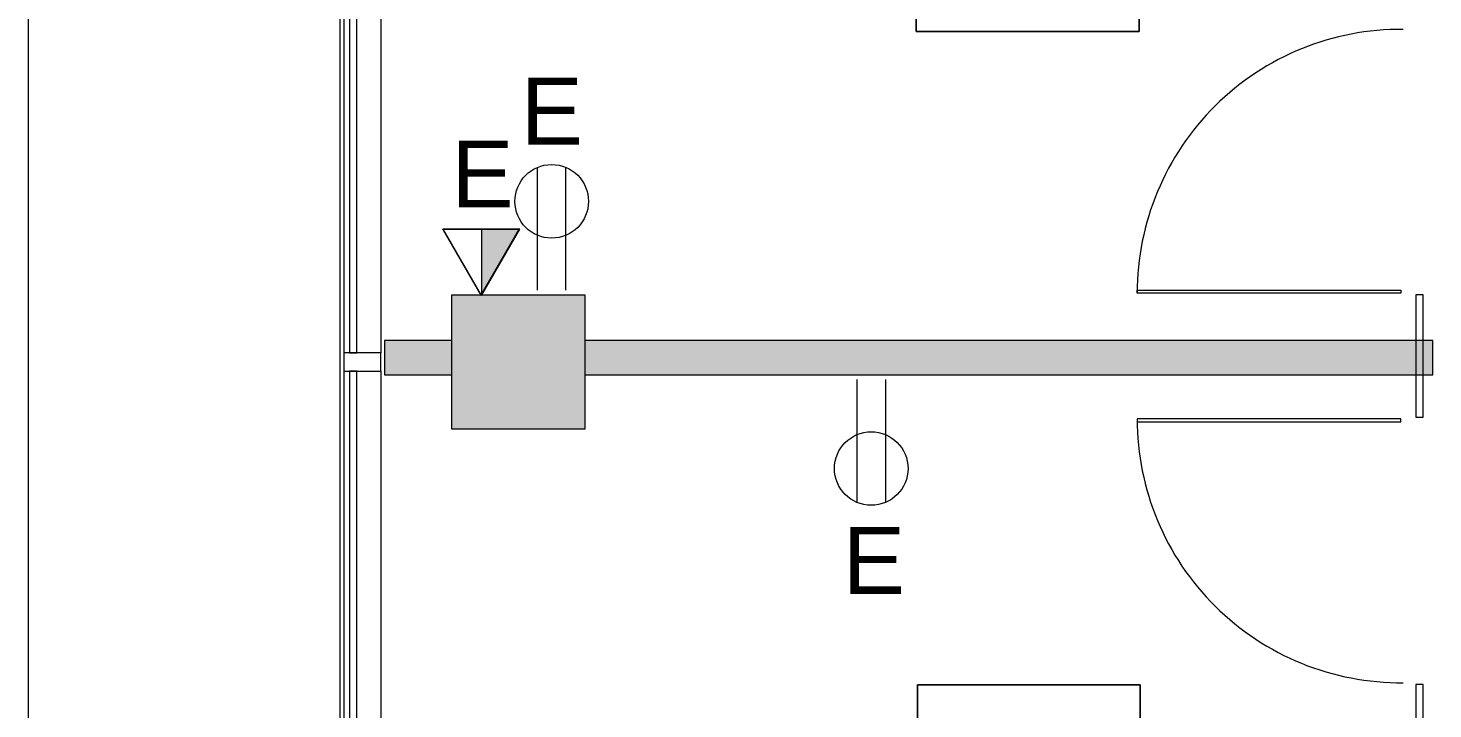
# Model space of a CAD drawing. Header units: inches. Extents: x -326 to 986, y -79 to 1436.
# Drawn here: x -272.6 to -83.5, y 419.8 to 511.5 of the extents above; entities that cross this region are included whole.
import ezdxf

# ---------------------------------------------------------------- set-up
doc = ezdxf.new("R2010")
doc.units = ezdxf.units.IN
doc.header["$LTSCALE"] = 48
doc.header["$MEASUREMENT"] = 0
for name, color, linetype, lineweight in [('A-ANNO-NOTE', 4, 'Continuous', 13), ('A-DOOR', 8, 'Continuous', 13), ('A-GENM', 8, 'Continuous', 9), ('A-GLAZ-CURT', 8, 'Continuous', 9), ('A-GLAZ-CWMG', 8, 'Continuous', 9), ('A-WALL', 8, 'Continuous', 13), ('A-WALL-PATT', 8, 'Continuous', 13), ('I-FURN', 47, 'Continuous', 9), ('S-COLS', 8, 'Continuous', 13)]:
    doc.layers.add(name, color=color, linetype=linetype, lineweight=lineweight)
doc.styles.add('Swis721 Lt BT', font='swissl.ttf', dxfattribs={"height": 9})

# ---------------------------------------------------------------- blocks, each defined once
blk = doc.blocks.new('Concrete-Square-Column - 18 x 18-6977650-Level XX  POWER _ SIGNAL NEW')
at = {"layer": 'S-COLS'}
blk.add_hatch(color=256, dxfattribs=at).paths.add_polyline_path([(-3.86, -9), (9, -9), (9, 9), (-9, 9), (-9, -9)], flags=0)
for p, q in [((9, 9), (-9, 9)), ((-9, 9), (-9, -9)), ((9, -9), (9, 9)), ((-9, -9), (9, -9))]:
    blk.add_line(p, q, dxfattribs=at)
blk = doc.blocks.new('System Panel - Glazed - Offset-8500634-Level XX  POWER _ SIGNAL NEW')
at = {"layer": 'A-GLAZ-CURT'}
for p, q in [((28.75, 1.75), (-28.75, 1.75)), ((-28.75, 1.75), (-28.75, 0.75)), ((-28.75, 0.75), (28.75, 0.75)), ((28.75, 0.75), (28.75, 1.75))]:
    blk.add_line(p, q, dxfattribs=at)
blk = doc.blocks.new('Rectangular Mullion - 2_5_ x 5_ rectangular-V7-Level XX  POWER _ SIGNAL NEW')
at = {"layer": 'A-GLAZ-CWMG'}
for p, q in [((496.64, -13.97), (554.14, -13.97)), ((496.64, -18.97), (554.14, -18.97))]:
    blk.add_line(p, q, dxfattribs=at)
blk = doc.blocks.new('Rectangular Mullion - 2_5_ x 5_ rectangular-8463284-Level XX  POWER _ SIGNAL NEW')
at = {"layer": 'A-GLAZ-CWMG'}
for p, q in [((-1.25, 2.5), (1.25, 2.5)), ((-1.25, -2.5), (-1.25, 2.5)), ((1.25, 2.5), (1.25, -2.5)), ((1.25, -2.5), (-1.25, -2.5))]:
    blk.add_line(p, q, dxfattribs=at)
blk = doc.blocks.new('CW-Single Glass Door - Full Rail - Long Pull-8641691-Level XX  POWER _ SIGNAL NEW')
at = {"layer": 'A-DOOR'}
for p, q in [((-17.75, 36.75), (-17.375, 36.75)), ((-17.75, 1.25), (-17.75, 36.75)), ((-17.375, 36.75), (-17.375, 1.25)), ((-17.375, 1.25), (-17.75, 1.25))]:
    blk.add_line(p, q, dxfattribs=at)
blk.add_arc((-17.75, 1.25), 35.5, 359.5, 90, dxfattribs=at)
blk = doc.blocks.new('System Panel - Glazed - Offset-8643973-Level XX  POWER _ SIGNAL NEW')
at = {"layer": 'A-GLAZ-CURT'}
for p, q in [((17.82, 1.75), (-17.82, 1.75)), ((-17.82, 1.75), (-17.82, 0.75)), ((-17.82, 0.75), (17.82, 0.75)), ((17.82, 0.75), (17.82, 1.75))]:
    blk.add_line(p, q, dxfattribs=at)
blk = doc.blocks.new('CW-Single Glass Door - Full Rail - Long Pull-8641682-Level XX  POWER _ SIGNAL NEW')
at = {"layer": 'A-DOOR'}
for p, q in [((-17.375, -1.25), (-17.75, -1.25)), ((-17.75, -1.25), (-17.75, -36.75)), ((-17.375, -36.75), (-17.375, -1.25)), ((-17.75, -36.75), (-17.375, -36.75))]:
    blk.add_line(p, q, dxfattribs=at)
blk.add_arc((-17.75, -1.25), 35.5, 270, 0.5, dxfattribs=at)
blk = doc.blocks.new('System Panel - Glazed - Offset-8644009-Level XX  POWER _ SIGNAL NEW')
at = {"layer": 'A-GLAZ-CURT'}
for p, q in [((8.22, 1.75), (-8.22, 1.75)), ((-8.22, 1.75), (-8.22, 0.75)), ((-8.22, 0.75), (8.22, 0.75)), ((8.22, 0.75), (8.22, 1.75))]:
    blk.add_line(p, q, dxfattribs=at)
blk = doc.blocks.new('Furniture 5 - Furniture 2-8662425-Level XX  POWER _ SIGNAL NEW')
at = {"layer": 'I-FURN'}
for p, q in [((-225.03, 584.15), (-225.03, 559.93)), ((-121.86, 584.15), (-225.03, 584.15)), ((-225.03, 584.15), (-121.86, 584.15)), ((-225.03, 559.93), (-225.03, 584.15)), ((-121.86, 568.15), (-121.86, 584.15)), ((-121.86, 584.15), (-121.86, 568.15)), ((-123.03, 510.99), (-123.03, 568.15)), ((-123.03, 568.15), (-121.86, 568.15)), ((-121.86, 568.15), (-123.03, 568.15)), ((-123.03, 568.15), (-123.03, 510.99)), ((-225.03, 559.93), (-153.03, 559.93)), ((-153.03, 559.93), (-225.03, 559.93)), ((-153.03, 559.93), (-153.03, 510.99)), ((-153.03, 510.99), (-153.03, 559.93)), ((-153.03, 510.99), (-123.03, 510.99)), ((-123.03, 510.99), (-153.03, 510.99))]:
    blk.add_line(p, q, dxfattribs=at)
blk = doc.blocks.new('Furniture 8 - Furniture 2-8662529-Level XX  POWER _ SIGNAL NEW')
at = {"layer": 'I-FURN'}
for p, q in [((-122.89, 423.08), (-152.89, 423.08)), ((-152.89, 423.08), (-152.89, 374.15)), ((-152.89, 374.15), (-152.89, 423.08)), ((-152.89, 423.08), (-122.89, 423.08)), ((-122.89, 365.93), (-122.89, 423.08)), ((-122.89, 423.08), (-122.89, 365.93)), ((-152.89, 374.15), (-224.89, 374.15)), ((-224.89, 374.15), (-224.89, 349.93)), ((-224.89, 349.93), (-224.89, 374.15)), ((-224.89, 374.15), (-152.89, 374.15)), ((-121.71, 365.93), (-122.89, 365.93)), ((-122.89, 365.93), (-121.71, 365.93)), ((-121.71, 350.12), (-121.71, 365.93)), ((-121.71, 365.93), (-121.71, 350.12)), ((-224.89, 349.93), (-224.61, 349.93)), ((-224.61, 349.93), (-224.89, 349.93))]:
    blk.add_line(p, q, dxfattribs=at)
blk = doc.blocks.new('Generic Models 1 - Generic Models 5-8667745-Level XX  POWER _ SIGNAL NEW')
at = {"layer": 'A-GENM'}
for p, q in [((2473.15, 797.5), (2473.15, -428.5)), ((2515.15, -386.5), (2515.15, 755.58))]:
    blk.add_line(p, q, dxfattribs=at)

msp = doc.modelspace()

# ---------------------------------------------------------------- hatches: boundary and pattern name
at = {"layer": 'A-ANNO-NOTE'}
msp.add_hatch(color=256, dxfattribs=at).paths.add_polyline_path([(-211.57, 475.47), (-206.41, 484.4), (-211.57, 484.4)], flags=0)
at = {"layer": 'A-WALL-PATT'}
h = msp.add_hatch(color=256, dxfattribs=at)
h.paths.add_polyline_path([(-114.68, 464.81), (-83.48, 464.81), (-83.48, 469.43), (-197.61, 469.43), (-197.61, 464.81), (-123.03, 464.81)], flags=0)
h.paths.add_polyline_path([(-224.61, 464.81), (-215.61, 464.81), (-215.61, 469.43), (-224.61, 469.43)], flags=0)

# ---------------------------------------------------------------- linework, layer by layer
at = {"layer": 'A-ANNO-NOTE'}
for p, q in [((-204.03, 476.19), (-204.03, 492.71)), ((-204.03, 476.19), (-204.03, 492.71)), ((-200.2, 476.19), (-200.2, 492.71)), ((-211.61, 475.53), (-216.77, 484.47)), ((-216.77, 484.47), (-206.45, 484.47)), ((-211.57, 475.47), (-216.73, 484.4)), ((-216.73, 484.4), (-206.41, 484.4)), ((-211.61, 475.53), (-206.45, 484.47)), ((-211.57, 475.47), (-206.41, 484.4)), ((-206.41, 484.4), (-211.57, 484.4)), ((-211.57, 484.4), (-211.57, 475.47)), ((-211.57, 475.47), (-206.41, 484.4)), ((-208.61, 475.53), (-214.61, 475.53)), ((-161.02, 464.15), (-161.02, 447.63)), ((-157.19, 464.15), (-157.19, 447.63)), ((-157.19, 464.15), (-157.19, 447.63))]:
    msp.add_line(p, q, dxfattribs=at)
for centre in [(-202.12, 488.15), (-159.1, 452.19)]:
    msp.add_circle(centre, 4.95, dxfattribs=at)
at = {"layer": 'A-WALL'}
for p, q in [((-215.61, 469.43), (-224.61, 469.43)), ((-224.61, 469.43), (-224.61, 464.81)), ((-83.48, 469.43), (-197.61, 469.43)), ((-83.48, 464.81), (-83.48, 469.43)), ((-224.61, 464.81), (-215.61, 464.81)), ((-197.61, 464.81), (-83.48, 464.81))]:
    msp.add_line(p, q, dxfattribs=at)

# ---------------------------------------------------------------- block references
at = {"layer": 'A-DOOR'}
for name, p, rotation in [('CW-Single Glass Door - Full Rail - Long Pull-8641691-Level XX  POWER _ SIGNAL NEW', (-86.55, 493.55), 89.99999999999993), ('CW-Single Glass Door - Full Rail - Long Pull-8641682-Level XX  POWER _ SIGNAL NEW', (-86.55, 441.11), 269.9999999999999)]:
    msp.add_blockref(name, p, dxfattribs=dict(at, rotation=rotation))
at = {"layer": 'A-GENM'}
msp.add_blockref('Generic Models 1 - Generic Models 5-8667745-Level XX  POWER _ SIGNAL NEW', (-2745.76, 367.03), dxfattribs=at)
at = {"layer": 'A-GLAZ-CURT'}
for name, p, rotation in [('System Panel - Glazed - Offset-8500634-Level XX  POWER _ SIGNAL NEW', (-227.61, 496.53), 89.99999999999993), ('System Panel - Glazed - Offset-8644009-Level XX  POWER _ SIGNAL NEW', (-86.55, 467.33), 269.9999999999999), ('System Panel - Glazed - Offset-8500634-Level XX  POWER _ SIGNAL NEW', (-227.61, 436.53), 89.99999999999993), ('System Panel - Glazed - Offset-8643973-Level XX  POWER _ SIGNAL NEW', (-86.55, 405.29), 269.9999999999999)]:
    msp.add_blockref(name, p, dxfattribs=dict(at, rotation=rotation))
at = {"layer": 'A-GLAZ-CWMG', "rotation": 270.0000000000001}
for p in [(-211.14, 1021.92), (-211.14, 961.92)]:
    msp.add_blockref('Rectangular Mullion - 2_5_ x 5_ rectangular-V7-Level XX  POWER _ SIGNAL NEW', p, dxfattribs=at)
at = {"layer": 'A-GLAZ-CWMG', "extrusion": (0, 0, -1), "rotation": 90.00000000000007}
msp.add_blockref('Rectangular Mullion - 2_5_ x 5_ rectangular-8463284-Level XX  POWER _ SIGNAL NEW', (227.61, 466.53), dxfattribs=at)
at = {"layer": 'I-FURN'}
for name in ['Furniture 5 - Furniture 2-8662425-Level XX  POWER _ SIGNAL NEW', 'Furniture 8 - Furniture 2-8662529-Level XX  POWER _ SIGNAL NEW']:
    msp.add_blockref(name, (0, 0), dxfattribs=at)
at = {"layer": 'S-COLS'}
msp.add_blockref('Concrete-Square-Column - 18 x 18-6977650-Level XX  POWER _ SIGNAL NEW', (-206.61, 466.53), dxfattribs=at)

# ---------------------------------------------------------------- texts
at = {"layer": 'A-ANNO-NOTE', "char_height": 9, "width": 9.393, "attachment_point": 1, "style": 'Swis721 Lt BT'}
for insert in [(-206.3, 504.79), (-215.62, 496.33), (-162.93, 444.32)]:
    msp.add_mtext('E', dxfattribs=dict(at, insert=insert))

doc.saveas('drawing.dxf')
